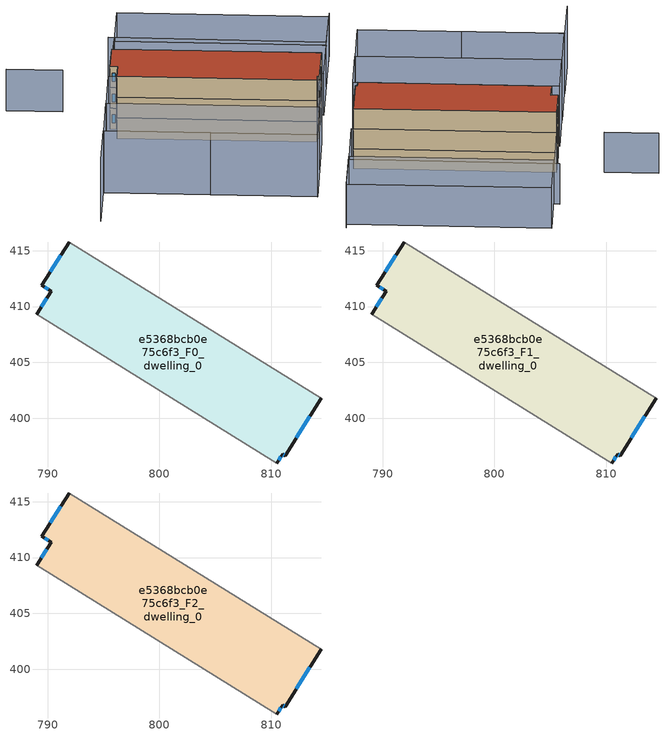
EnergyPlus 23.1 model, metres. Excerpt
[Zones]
e5368bcb0e75c6f3_F0_dwelling_0
 floor ground (EU_floor_Construction): 814.47,401.81 811.23,396.66 811.01,396.8 810.51,396.01 789.04,409.32 790.33,411.38 789.49,411.91 791.93,415.77 z0
 wall outside (EU_wall_Construction): 810.51,396.01 811.01,396.8 811.23,396.66 814.47,401.81 / 791.93,415.77 789.49,411.91 790.33,411.38 789.04,409.32 z0:3
 wall adiabatic (EU_wall_Construction): 789.04,409.32 810.51,396.01 / 814.47,401.81 791.93,415.77 z0:3
 window (EU_Window_Construction): 811.08,396.76 811.16,396.71 / 810.67,396.26 810.85,396.56 / 789.93,410.74 789.44,409.96 / 789.75,411.74 790.07,411.54 / 791.17,414.57 790.25,413.11 / 812.24,398.27 813.46,400.21 z0.93:2.07
e5368bcb0e75c6f3_F1_dwelling_0
 floor to e5368bcb0e75c6f3_F0_dwelling_0 (EU_floor_Construction): 814.47,401.81 811.23,396.66 811.01,396.8 810.51,396.01 789.04,409.32 790.33,411.38 789.49,411.91 791.93,415.77 z3
 wall outside (EU_wall_Construction): 810.51,396.01 811.01,396.8 811.23,396.66 814.47,401.81 / 791.93,415.77 789.49,411.91 790.33,411.38 789.04,409.32 z3:6
 wall adiabatic (EU_wall_Construction): 789.04,409.32 810.51,396.01 / 814.47,401.81 791.93,415.77 z3:6
 window (EU_Window_Construction): 811.08,396.76 811.16,396.71 / 810.67,396.26 810.85,396.56 / 789.93,410.74 789.44,409.96 / 789.75,411.74 790.07,411.54 / 791.17,414.57 790.25,413.11 / 812.24,398.27 813.46,400.21 z3.93:5.07
e5368bcb0e75c6f3_F2_dwelling_0
 floor to e5368bcb0e75c6f3_F1_dwelling_0 (EU_floor_Construction): 814.47,401.81 811.23,396.66 811.01,396.8 810.51,396.01 789.04,409.32 790.33,411.38 789.49,411.91 791.93,415.77 z6
 wall outside (EU_wall_Construction): 810.51,396.01 811.01,396.8 811.23,396.66 814.47,401.81 / 791.93,415.77 789.49,411.91 790.33,411.38 789.04,409.32 z6:9
 wall adiabatic (EU_wall_Construction): 789.04,409.32 810.51,396.01 / 814.47,401.81 791.93,415.77 z6:9
 window (EU_Window_Construction): 811.08,396.76 811.16,396.71 / 810.67,396.26 810.85,396.56 / 789.93,410.74 789.44,409.96 / 789.75,411.74 790.07,411.54 / 791.17,414.57 790.25,413.11 / 812.24,398.27 813.46,400.21 z6.93:8.07
 roof outside (EU_roof_Construction): 811.23,396.66 814.47,401.81 791.93,415.77 789.49,411.91 790.33,411.38 789.04,409.32 810.51,396.01 811.01,396.8 z9
shading: 776.77,391.82 780.62,398.04 / 780.62,398.04 803.58,383.82 / 803.65,383.77 780.68,398 / 780.68,398 784.37,403.96 / 784.37,403.96 807.34,389.73 / 807.34,389.73 803.65,383.77 / 788.13,409.88 811.04,395.69 / 811.04,395.69 807.35,389.73 / 807.35,389.73 784.44,403.92 / 784.44,403.92 788.13,409.88 z0:9; 822.98,414.89 819,408.56 / 819,408.56 795.72,423.21 / 786.5,418.7 780.46,422.5 / 814.71,401.66 791.93,415.77 / 791.93,415.77 795.78,421.99 / 795.78,421.99 818.56,407.88 / 818.56,407.88 814.71,401.66 / 818.61,407.85 795.86,421.94 / 795.86,421.94 799.75,428.23 / 799.75,428.23 822.5,414.13 / 822.5,414.13 818.61,407.85 z0:6
[Building]
EU S2 Campaign: North Axis=0; Terrain=City; Solar Distribution=FullExterior
[Site:Location]
Montreal-Trudeau.Intl.AP: Latitude=45.4667; Longitude=-73.75; Time Zone=-5; Elevation=36
[SizingPeriod:WeatherFileDays]
AnnualSizingPeriod: Begin Month=1; Begin Day of Month=1; End Month=12; End Day of Month=31; Day of Week for Start Day=Monday; Use Weather File Daylight Saving Period=No; Use Weather File Rain and Snow Indicators=No
[MATERIAL]
EU_InternalMass_Material: Roughness=MediumRough; Thickness=0.1; Conductivity=1; Density=1800; Specific Heat=900; Thermal Absorptance=0.9; Solar Absorptance=0.7; Visible Absorptance=0.7
[MATERIAL:NOMASS] Roughness=MediumRough; Thermal Absorptance=0.9; Solar Absorptance=0.7; Visible Absorptance=0.7
Name | Thermal Resistance
EU_wall_NoMass; EU_floor_NoMass | 1.36485
EU_roof_NoMass | 2.55992
[WINDOWMATERIAL:SIMPLEGLAZINGSYSTEM]
EU_Window_SimpleGlazing: UFactor=3.92339; Solar Heat Gain Coefficient=0.8; Visible Transmittance=0.8
[CONSTRUCTION]
EU_wall_Construction: EU_wall_NoMass
EU_roof_Construction: EU_roof_NoMass
EU_floor_Construction: EU_floor_NoMass
EU_Window_Construction: EU_Window_SimpleGlazing
EU_InternalMass_Construction: EU_InternalMass_Material
[ZONE] Type=1; Multiplier=1; Ceiling Height=autocalculate; Volume=549.63; Floor Area=autocalculate; Part of Total Floor Area=Yes
e5368bcb0e75c6f3_F0_dwelling_0; e5368bcb0e75c6f3_F1_dwelling_0; e5368bcb0e75c6f3_F2_dwelling_0
[INTERNALMASS] Construction=EU_InternalMass_Construction; Surface Area=183.21
Name | Zone or ZoneList
e5368bcb0e75c6f3_F0_dwelling_0_EU_InternalMass | e5368bcb0e75c6f3_F0_dwelling_0
e5368bcb0e75c6f3_F1_dwelling_0_EU_InternalMass | e5368bcb0e75c6f3_F1_dwelling_0
e5368bcb0e75c6f3_F2_dwelling_0_EU_InternalMass | e5368bcb0e75c6f3_F2_dwelling_0
[OTHEREQUIPMENT] Fuel Type=Electricity; Design Level Calculation Method=Watts/Area; Power per Zone Floor Area=1; Fraction Latent=0; Fraction Radiant=0; Fraction Lost=0; Carbon Dioxide Generation Rate=0; EndUse Subcategory=EU_Step8_InternalGains
Name | Zone or ZoneList or Space or SpaceList | Schedule
EU_Step8_InternalGain_e5368bcb0e75c6f3_F0_dwelling_0_f000 | e5368bcb0e75c6f3_F0_dwelling_0 | EU_Step8_GainSchedule_e5368bcb0e75c6f3_F0_dwelling_0_f000
EU_Step8_InternalGain_e5368bcb0e75c6f3_F1_dwelling_0_f000 | e5368bcb0e75c6f3_F1_dwelling_0 | EU_Step8_GainSchedule_e5368bcb0e75c6f3_F1_dwelling_0_f000
EU_Step8_InternalGain_e5368bcb0e75c6f3_F2_dwelling_0_f000 | e5368bcb0e75c6f3_F2_dwelling_0 | EU_Step8_GainSchedule_e5368bcb0e75c6f3_F2_dwelling_0_f000
[ZONEVENTILATION:DESIGNFLOWRATE] Schedule=EU_AlwaysOn; Design Flow Rate Calculation Method=AirChanges/Hour; Air Changes per Hour=0.860309; Ventilation Type=Natural; Fan Pressure Rise=0; Fan Total Efficiency=1; Constant Term Coefficient=1; Temperature Term Coefficient=0; Velocity Term Coefficient=0; Velocity Squared Term Coefficient=0; Minimum Indoor Temperature=-100; Maximum Indoor Temperature=100; Delta Temperature=-100; Minimum Outdoor Temperature=-100; Maximum Outdoor Temperature=100; Maximum Wind Speed=40
Name | Zone or ZoneList or Space or SpaceList
EU_ConstantAir_e5368bcb0e75c6f3_F0_dwelling_0 | e5368bcb0e75c6f3_F0_dwelling_0
EU_ConstantAir_e5368bcb0e75c6f3_F1_dwelling_0 | e5368bcb0e75c6f3_F1_dwelling_0
EU_ConstantAir_e5368bcb0e75c6f3_F2_dwelling_0 | e5368bcb0e75c6f3_F2_dwelling_0
[HVACTEMPLATE:THERMOSTAT] Constant Heating Setpoint=20; Constant Cooling Setpoint=50
EU_HeatOnly_e5368bcb0e75c6f3_F0_dwelling_0; EU_HeatOnly_e5368bcb0e75c6f3_F1_dwelling_0; EU_HeatOnly_e5368bcb0e75c6f3_F2_dwelling_0
[HVACTEMPLATE:ZONE:IDEALLOADSAIRSYSTEM] System Availability Schedule=EU_AlwaysOn; Maximum Heating Supply Air Temperature=50; Minimum Cooling Supply Air Temperature=13; Maximum Heating Supply Air Humidity Ratio=0.0156; Minimum Cooling Supply Air Humidity Ratio=0.0077; Heating Limit=NoLimit; Cooling Limit=NoLimit; Heating Availability Schedule=EU_AlwaysOn; Cooling Availability Schedule=EU_CoolingOff; Dehumidification Control Type=ConstantSensibleHeatRatio; Cooling Sensible Heat Ratio=0.7; Dehumidification Setpoint=60; Humidification Control Type=None; Humidification Setpoint=30; Outdoor Air Method=None; Outdoor Air Flow Rate per Person=0.00944; Outdoor Air Flow Rate per Zone Floor Area=0; Outdoor Air Flow Rate per Zone=0; Demand Controlled Ventilation Type=None; Outdoor Air Economizer Type=NoEconomizer; Heat Recovery Type=None; Sensible Heat Recovery Effectiveness=0.7; Latent Heat Recovery Effectiveness=0.65
Name | Template Thermostat
e5368bcb0e75c6f3_F0_dwelling_0 | EU_HeatOnly_e5368bcb0e75c6f3_F0_dwelling_0
e5368bcb0e75c6f3_F1_dwelling_0 | EU_HeatOnly_e5368bcb0e75c6f3_F1_dwelling_0
e5368bcb0e75c6f3_F2_dwelling_0 | EU_HeatOnly_e5368bcb0e75c6f3_F2_dwelling_0
[SIZING:ZONE] Zone Cooling Design Supply Air Temperature Input Method=SupplyAirTemperature; Zone Cooling Design Supply Air Temperature=13; Zone Heating Design Supply Air Temperature Input Method=SupplyAirTemperature; Zone Heating Design Supply Air Temperature=50; Zone Cooling Design Supply Air Humidity Ratio=0.008; Zone Heating Design Supply Air Humidity Ratio=0.008; Cooling Design Air Flow Method=DesignDay; Cooling Design Air Flow Rate=0; Cooling Minimum Air Flow per Zone Floor Area=0.000762; Cooling Minimum Air Flow=0; Cooling Minimum Air Flow Fraction=0.2; Heating Design Air Flow Method=DesignDay; Heating Design Air Flow Rate=0; Heating Maximum Air Flow per Zone Floor Area=0.002032; Heating Maximum Air Flow=0.141576; Heating Maximum Air Flow Fraction=0.3; Account for Dedicated Outdoor Air System=No; Dedicated Outdoor Air System Control Strategy=NeutralSupplyAir; Dedicated Outdoor Air Low Setpoint Temperature for Design=autosize; Dedicated Outdoor Air High Setpoint Temperature for Design=autosize; Zone Load Sizing Method=Sensible Load Only No Latent Load; Zone Latent Cooling Design Supply Air Humidity Ratio Input Method=HumidityRatioDifference; Zone Cooling Design Supply Air Humidity Ratio Difference=0.005; Zone Latent Heating Design Supply Air Humidity Ratio Input Method=HumidityRatioDifference; Zone Humidification Design Supply Air Humidity Ratio Difference=0.005
e5368bcb0e75c6f3_F0_dwelling_0; e5368bcb0e75c6f3_F1_dwelling_0; e5368bcb0e75c6f3_F2_dwelling_0
[SCHEDULE:CONSTANT]
Name | Hourly Value
EU_AlwaysOn | 1
EU_CoolingOff | 0
[SCHEDULE:FILE] Column Number=1; Rows to Skip at Top=0; Number of Hours of Data=8760; Column Separator=Comma; Interpolate to Timestep=No; Minutes per Item=60; Adjust Schedule for Daylight Savings=Yes
Name | File
EU_Step8_GainSchedule_e5368bcb0e75c6f3_F0_dwelling_0_f000 | ../../schedules/e5368bcb0e75c6f3/e5368bcb0e75c6f3_F0_dwelling_0_f000_gain.csv
EU_Step8_GainSchedule_e5368bcb0e75c6f3_F1_dwelling_0_f000 | ../../schedules/e5368bcb0e75c6f3/e5368bcb0e75c6f3_F1_dwelling_0_f000_gain.csv
EU_Step8_GainSchedule_e5368bcb0e75c6f3_F2_dwelling_0_f000 | ../../schedules/e5368bcb0e75c6f3/e5368bcb0e75c6f3_F2_dwelling_0_f000_gain.csv
